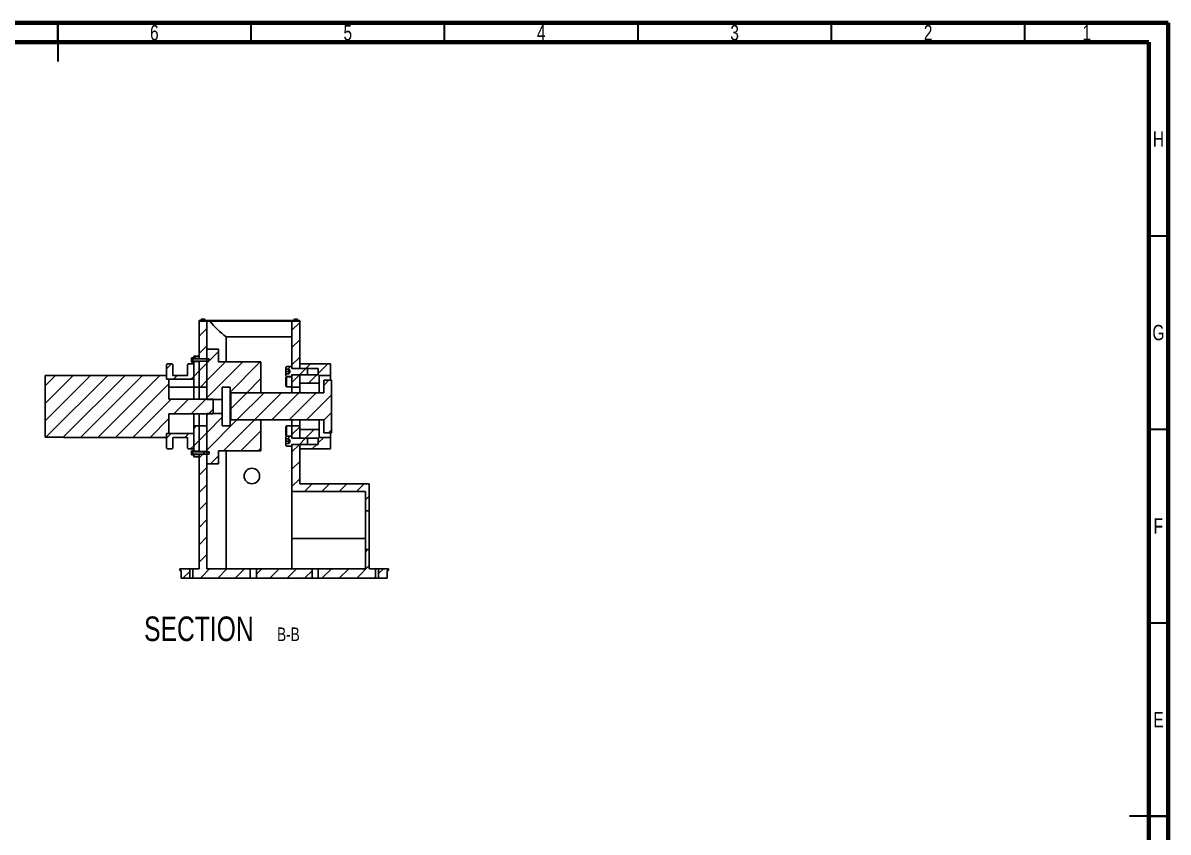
# Model space of a CAD drawing. Header units: millimetres. Extents: x 15 to 589, y 5 to 415.
# Drawn here: x 293 to 589, y 205.9 to 415 of the extents above; entities that cross this region are included whole.
import ezdxf

# ---------------------------------------------------------------- set-up
doc = ezdxf.new("R2010")
doc.units = ezdxf.units.MM
doc.styles.add('SLDTEXTSTYLE0', font='TXT', dxfattribs={"width": 0.75})

# ---------------------------------------------------------------- blocks, each defined once
blk = doc.blocks.new('SW_NOTE_0_2')
at = {"color": 0, "linetype": 'Continuous', "lineweight": 0, "attachment_point": 2, "style": 'SLDTEXTSTYLE0'}
for s, insert, char_height in [('SECTION', (17.36, 8.19), 6.35), ('B-B', (40.51, 5.35), 3.5)]:
    blk.add_mtext(s, dxfattribs=dict(at, insert=insert, char_height=char_height))

msp = doc.modelspace()

# ---------------------------------------------------------------- hatches: boundary and pattern name
at = {"linetype": 'Continuous', "lineweight": 18}
h = msp.add_hatch(dxfattribs=at)
h.set_pattern_fill('ANSI31', style=0)
h.paths.add_polyline_path([(338.53, 337.9), (364.53, 337.9), (364.53, 338.1), (338.53, 338.1)], flags=0)
h = msp.add_hatch(dxfattribs=at)
h.set_pattern_fill('ANSI31', style=0)
h.paths.add_polyline_path([(340.53, 337.9), (338.53, 337.9), (338.53, 328.23), (340.53, 328.23)], flags=0)
h = msp.add_hatch(dxfattribs=at)
h.set_pattern_fill('ANSI31', style=0)
h.paths.add_polyline_path([(364.53, 325.7), (364.53, 337.9), (362.53, 337.9), (362.53, 325.7)], flags=0)
h = msp.add_hatch(dxfattribs=at)
h.set_pattern_fill('ANSI31', style=0)
h.paths.add_polyline_path([(338.53, 328.3), (338.53, 328.9), (337.13, 328.9), (337.13, 328.3)], flags=0)
h = msp.add_hatch(dxfattribs=at)
h.set_pattern_fill('ANSI31', style=0)
h.paths.add_polyline_path([(346.53, 319.4), (354.53, 319.4), (354.53, 327.4), (343.53, 327.4), (343.53, 330.7), (340.53, 330.7), (340.53, 317.7), (344.53, 317.7), (344.53, 320.9), (346.53, 320.9)], flags=0)
h = msp.add_hatch(dxfattribs=at)
h.set_pattern_fill('ANSI31', style=0)
h.paths.add_polyline_path([(337.13, 322.9), (337.13, 326.7), (336.93, 326.9), (335.73, 326.9), (335.53, 326.7), (335.53, 323.9), (331.73, 323.9), (331.73, 326.7), (331.53, 326.9), (330.33, 326.9), (330.13, 326.7), (330.13, 322.9)], flags=0)
h = msp.add_hatch(dxfattribs=at)
h.set_pattern_fill('ANSI31', style=0)
edge = h.paths.add_edge_path(flags=0)
edge.add_line((341.07, 327.6), (341.13, 327.66))
edge.add_line((341.13, 327.66), (341.13, 328.15))
edge.add_line((341.13, 328.15), (341.07, 328.2))
edge.add_line((341.07, 328.2), (337.15, 328.2))
edge.add_arc((337.15, 328.22), 0.02, 180, 270, ccw=False)
edge.add_line((337.13, 328.22), (337.13, 328.45))
edge.add_line((337.13, 328.45), (336.59, 328.45))
edge.add_line((336.59, 328.45), (336.53, 328.39))
edge.add_line((336.53, 328.39), (336.53, 328.16))
edge.add_line((336.53, 328.16), (336.79, 328.16))
edge.add_line((336.79, 328.16), (336.93, 327.9))
edge.add_line((336.93, 327.9), (336.79, 327.65))
edge.add_line((336.79, 327.65), (336.53, 327.65))
edge.add_line((336.53, 327.65), (336.53, 327.41))
edge.add_line((336.53, 327.41), (336.59, 327.35))
edge.add_line((336.59, 327.35), (337.13, 327.35))
edge.add_line((337.13, 327.35), (337.13, 327.58))
edge.add_arc((337.15, 327.58), 0.02, 90, 180, ccw=False)
edge.add_line((337.15, 327.6), (341.07, 327.6))
h = msp.add_hatch(dxfattribs=at)
h.set_pattern_fill('ANSI31', style=0)
h.paths.add_polyline_path([(337.13, 320.9), (338.53, 320.9), (338.53, 327.5), (337.13, 327.5)], flags=0)
h = msp.add_hatch(dxfattribs=at)
h.set_pattern_fill('ANSI31', style=0)
h.paths.add_polyline_path([(340.53, 327.58), (338.53, 327.58), (338.53, 320.9), (340.53, 320.9)], flags=0)
h = msp.add_hatch(dxfattribs=at)
h.set_pattern_fill('ANSI31', style=0)
edge = h.paths.add_edge_path(flags=0)
edge.add_line((366.39, 324.1), (366.53, 324.24))
edge.add_line((366.53, 324.24), (366.53, 325.57))
edge.add_line((366.53, 325.57), (366.39, 325.7))
edge.add_line((366.39, 325.7), (362.61, 325.7))
edge.add_arc((362.61, 325.78), 0.08, 180, 270, ccw=False)
edge.add_line((362.53, 325.78), (362.53, 326.2))
edge.add_line((362.53, 326.2), (361.09, 326.2))
edge.add_line((361.09, 326.2), (360.93, 326.04))
edge.add_line((360.93, 326.04), (360.93, 325.51))
edge.add_line((360.93, 325.51), (361.73, 325.51))
edge.add_line((361.73, 325.51), (362.08, 324.9))
edge.add_line((362.08, 324.9), (361.73, 324.29))
edge.add_line((361.73, 324.29), (360.93, 324.29))
edge.add_line((360.93, 324.29), (360.93, 323.76))
edge.add_line((360.93, 323.76), (361.09, 323.6))
edge.add_line((361.09, 323.6), (362.53, 323.6))
edge.add_line((362.53, 323.6), (362.53, 324.02))
edge.add_arc((362.61, 324.02), 0.08, 90, 180, ccw=False)
edge.add_line((362.61, 324.1), (366.39, 324.1))
h = msp.add_hatch(dxfattribs=at)
h.set_pattern_fill('ANSI31', style=0)
h.paths.add_polyline_path([(364.53, 325.7), (369.33, 325.7), (369.33, 324.1), (364.53, 324.1), (364.53, 321.9), (369.53, 321.9), (369.53, 323.9), (372.53, 323.9), (372.53, 326.9), (364.53, 326.9)], flags=0)
h = msp.add_hatch(dxfattribs=at)
h.set_pattern_fill('ANSI31', style=0)
h.paths.add_polyline_path([(303.53, 323.89), (298.73, 323.89), (298.73, 307.91), (303.53, 307.91), (303.53, 307.9), (330.13, 307.9), (330.13, 308.9), (330.73, 308.9), (330.73, 314), (342.13, 314), (342.13, 317.8), (330.73, 317.8), (330.73, 322.9), (330.13, 322.9), (330.13, 323.9), (303.53, 323.9)], flags=0)
h = msp.add_hatch(dxfattribs=at)
h.set_pattern_fill('ANSI31', style=0)
h.paths.add_polyline_path([(370.73, 309.1), (372.73, 309.1), (372.73, 322.7), (370.73, 322.7), (370.73, 319.4), (346.73, 319.4), (346.73, 312.4), (370.73, 312.4)], flags=0)
h = msp.add_hatch(dxfattribs=at)
h.set_pattern_fill('ANSI31', style=0)
h.paths.add_polyline_path([(362.53, 320.9), (364.53, 320.9), (364.53, 324.1), (362.53, 324.1)], flags=0)
h = msp.add_hatch(dxfattribs=at)
h.set_pattern_fill('ANSI31', style=0)
h.paths.add_polyline_path([(343.53, 304.4), (354.53, 304.4), (354.53, 312.4), (346.53, 312.4), (346.53, 310.9), (344.53, 310.9), (344.53, 314.1), (340.53, 314.1), (340.53, 301.1), (343.53, 301.1)], flags=0)
h = msp.add_hatch(dxfattribs=at)
h.set_pattern_fill('ANSI31', style=0)
h.paths.add_polyline_path([(338.53, 310.9), (337.13, 310.9), (337.13, 304.3), (338.53, 304.3)], flags=0)
h = msp.add_hatch(dxfattribs=at)
h.set_pattern_fill('ANSI31', style=0)
h.paths.add_polyline_path([(340.53, 310.9), (338.53, 310.9), (338.53, 304.23), (340.53, 304.23)], flags=0)
h = msp.add_hatch(dxfattribs=at)
h.set_pattern_fill('ANSI31', style=0)
h.paths.add_polyline_path([(364.53, 310.9), (362.53, 310.9), (362.53, 307.7), (364.53, 307.7)], flags=0)
h = msp.add_hatch(dxfattribs=at)
h.set_pattern_fill('ANSI31', style=0)
h.paths.add_polyline_path([(335.73, 304.9), (336.93, 304.9), (337.13, 305.1), (337.13, 308.9), (330.13, 308.9), (330.13, 305.1), (330.33, 304.9), (331.53, 304.9), (331.73, 305.1), (331.73, 307.9), (335.53, 307.9), (335.53, 305.1)], flags=0)
h = msp.add_hatch(dxfattribs=at)
h.set_pattern_fill('ANSI31', style=0)
edge = h.paths.add_edge_path(flags=0)
edge.add_line((366.39, 306.1), (366.53, 306.24))
edge.add_line((366.53, 306.24), (366.53, 307.57))
edge.add_line((366.53, 307.57), (366.39, 307.7))
edge.add_line((366.39, 307.7), (362.61, 307.7))
edge.add_arc((362.61, 307.78), 0.08, 180, 270, ccw=False)
edge.add_line((362.53, 307.78), (362.53, 308.2))
edge.add_line((362.53, 308.2), (361.09, 308.2))
edge.add_line((361.09, 308.2), (360.93, 308.04))
edge.add_line((360.93, 308.04), (360.93, 307.51))
edge.add_line((360.93, 307.51), (361.73, 307.51))
edge.add_line((361.73, 307.51), (362.08, 306.9))
edge.add_line((362.08, 306.9), (361.73, 306.29))
edge.add_line((361.73, 306.29), (360.93, 306.29))
edge.add_line((360.93, 306.29), (360.93, 305.76))
edge.add_line((360.93, 305.76), (361.09, 305.6))
edge.add_line((361.09, 305.6), (362.53, 305.6))
edge.add_line((362.53, 305.6), (362.53, 306.02))
edge.add_arc((362.61, 306.02), 0.08, 90, 180, ccw=False)
edge.add_line((362.61, 306.1), (366.39, 306.1))
h = msp.add_hatch(dxfattribs=at)
h.set_pattern_fill('ANSI31', style=0)
h.paths.add_polyline_path([(364.53, 307.7), (369.33, 307.7), (369.33, 306.1), (364.53, 306.1), (364.53, 304.9), (372.53, 304.9), (372.53, 307.9), (369.53, 307.9), (369.53, 309.9), (364.53, 309.9)], flags=0)
h = msp.add_hatch(dxfattribs=at)
h.set_pattern_fill('ANSI31', style=0)
h.paths.add_polyline_path([(364.53, 306.1), (362.53, 306.1), (362.53, 293.9), (381.53, 293.9), (381.53, 288.9), (382.53, 288.9), (382.53, 295.9), (364.53, 295.9)], flags=0)
h = msp.add_hatch(dxfattribs=at)
h.set_pattern_fill('ANSI31', style=0)
edge = h.paths.add_edge_path(flags=0)
edge.add_line((341.07, 303.6), (341.13, 303.66))
edge.add_line((341.13, 303.66), (341.13, 304.15))
edge.add_line((341.13, 304.15), (341.07, 304.2))
edge.add_line((341.07, 304.2), (337.15, 304.2))
edge.add_arc((337.15, 304.22), 0.02, 180, 270, ccw=False)
edge.add_line((337.13, 304.22), (337.13, 304.45))
edge.add_line((337.13, 304.45), (336.59, 304.45))
edge.add_line((336.59, 304.45), (336.53, 304.39))
edge.add_line((336.53, 304.39), (336.53, 304.16))
edge.add_line((336.53, 304.16), (336.79, 304.16))
edge.add_line((336.79, 304.16), (336.93, 303.9))
edge.add_line((336.93, 303.9), (336.79, 303.65))
edge.add_line((336.79, 303.65), (336.53, 303.65))
edge.add_line((336.53, 303.65), (336.53, 303.41))
edge.add_line((336.53, 303.41), (336.59, 303.35))
edge.add_line((336.59, 303.35), (337.13, 303.35))
edge.add_line((337.13, 303.35), (337.13, 303.58))
edge.add_arc((337.15, 303.58), 0.02, 90, 180, ccw=False)
edge.add_line((337.15, 303.6), (341.07, 303.6))
h = msp.add_hatch(dxfattribs=at)
h.set_pattern_fill('ANSI31', style=0)
h.paths.add_polyline_path([(340.53, 303.58), (338.53, 303.58), (338.53, 273.9), (336.94, 273.9), (336.94, 271.5), (351.73, 271.5), (351.73, 273.9), (340.53, 273.9)], flags=0)
h = msp.add_hatch(dxfattribs=at)
h.set_pattern_fill('ANSI31', style=0)
h.paths.add_polyline_path([(337.13, 303.5), (337.13, 302.9), (338.53, 302.9), (338.53, 303.5)], flags=0)
h = msp.add_hatch(dxfattribs=at)
h.set_pattern_fill('ANSI31', style=0)
h.paths.add_polyline_path([(367.73, 273.9), (369.33, 273.9), (369.33, 271.5), (384.11, 271.5), (384.11, 273.9), (382.53, 273.9), (382.53, 278.9), (381.53, 278.9), (381.53, 273.93), (362.53, 273.93), (362.53, 273.9), (353.33, 273.9), (353.33, 271.5), (367.73, 271.5)], flags=0)
h = msp.add_hatch(dxfattribs=at)
h.set_pattern_fill('ANSI31', style=0)
h.paths.add_polyline_path([(333.53, 273.5), (333.93, 273.5), (333.93, 271.5), (336.11, 271.5), (336.11, 273.9), (333.53, 273.9)], flags=0)
h = msp.add_hatch(dxfattribs=at)
h.set_pattern_fill('ANSI31', style=0)
h.paths.add_polyline_path([(387.13, 273.5), (387.53, 273.5), (387.53, 273.9), (384.94, 273.9), (384.94, 271.5), (387.13, 271.5)], flags=0)

# ---------------------------------------------------------------- linework, layer by layer
at = {"color": 7, "linetype": 'Continuous', "lineweight": 70}
for p, q in [((15, 415), (589, 415)), ((589, 415), (589, 5)), ((20, 410), (584, 410)), ((584, 410), (584, 10))]:
    msp.add_line(p, q, dxfattribs=at)
at = {"color": 7, "linetype": 'Continuous', "lineweight": 35}
for p, q in [((302, 415), (302, 405)), ((302, 410), (302, 415)), ((352, 410), (352, 415)), ((402, 410), (402, 415)), ((452, 410), (452, 415)), ((502, 410), (502, 415)), ((552, 410), (552, 415)), ((584, 360), (589, 360)), ((584, 310), (589, 310)), ((584, 260), (589, 260)), ((589, 210), (579, 210)), ((584, 210), (589, 210))]:
    msp.add_line(p, q, dxfattribs=at)
at = {"color": 7, "linetype": 'Continuous', "lineweight": 25}
for p, q in [((338.53, 337.9), (338.53, 338.1)), ((338.53, 338.1), (364.53, 338.1)), ((340.53, 337.9), (338.53, 337.9)), ((338.53, 337.9), (338.53, 328.23)), ((364.53, 337.9), (338.53, 337.9)), ((338.96, 338.18), (338.96, 338.1)), ((338.96, 338.18), (340.1, 338.18)), ((339.24, 338.43), (339.81, 338.43)), ((340.1, 338.1), (340.1, 338.18)), ((340.53, 337.9), (340.53, 328.23)), ((364.53, 337.9), (362.53, 337.9)), ((362.53, 325.7), (362.53, 337.9)), ((362.96, 338.18), (362.96, 338.1)), ((362.96, 338.18), (364.1, 338.18)), ((363.24, 338.43), (363.81, 338.43)), ((364.1, 338.1), (364.1, 338.18)), ((364.53, 337.9), (364.53, 338.1)), ((364.53, 325.7), (364.53, 337.9)), ((345.53, 333.9), (345.53, 327.4)), ((362.53, 333.9), (345.53, 333.9)), ((338.53, 328.9), (337.13, 328.9)), ((337.13, 328.9), (337.13, 328.3)), ((338.53, 328.9), (338.53, 328.3)), ((343.53, 330.7), (340.53, 330.7)), ((340.53, 330.7), (340.53, 317.7)), ((343.53, 327.4), (343.53, 330.7)), ((330.33, 326.9), (330.13, 326.7)), ((330.13, 326.7), (330.13, 322.9)), ((331.53, 326.9), (330.33, 326.9)), ((331.73, 326.7), (331.53, 326.9)), ((331.73, 323.9), (331.73, 326.7)), ((335.73, 326.9), (335.53, 326.7)), ((335.53, 326.7), (335.53, 323.9)), ((336.93, 326.9), (335.73, 326.9)), ((336.59, 328.45), (336.53, 328.39)), ((336.53, 328.39), (336.53, 328.16)), ((336.79, 328.16), (336.53, 328.16)), ((336.53, 327.9), (336.53, 328.16)), ((336.79, 327.9), (336.53, 327.9)), ((336.53, 327.9), (336.53, 327.65)), ((336.53, 327.65), (336.53, 327.41)), ((336.53, 327.65), (336.79, 327.65)), ((336.53, 327.41), (336.59, 327.35)), ((337.13, 328.45), (336.59, 328.45)), ((336.59, 327.35), (337.13, 327.35)), ((336.93, 327.9), (336.79, 328.16)), ((336.79, 328.16), (336.79, 328.03)), ((336.79, 328.03), (336.79, 327.78)), ((336.79, 327.65), (336.93, 327.9)), ((336.79, 327.78), (336.79, 327.65)), ((337.13, 326.7), (336.93, 326.9)), ((337.13, 328.22), (337.13, 328.45)), ((338.53, 328.3), (337.13, 328.3)), ((337.13, 327.35), (337.13, 327.58)), ((337.13, 327.5), (338.53, 327.5)), ((337.13, 327.5), (337.13, 320.9)), ((337.13, 322.9), (337.13, 326.7)), ((341.07, 328.2), (337.15, 328.2)), ((337.15, 327.6), (341.07, 327.6)), ((340.53, 328.23), (338.53, 328.23)), ((338.53, 328.23), (338.53, 328.2)), ((338.53, 327.6), (338.53, 327.58)), ((338.53, 327.58), (340.53, 327.58)), ((338.53, 327.58), (338.53, 320.9)), ((338.53, 327.5), (338.53, 320.9)), ((340.53, 327.58), (340.53, 320.9)), ((341.07, 328.2), (341.13, 328.15)), ((341.13, 327.66), (341.07, 327.6)), ((341.13, 327.66), (341.13, 328.15)), ((354.53, 327.4), (343.53, 327.4)), ((354.53, 319.4), (354.53, 327.4)), ((361.09, 326.2), (360.93, 326.04)), ((360.93, 326.04), (360.93, 325.51)), ((362.53, 326.2), (361.09, 326.2)), ((362.53, 325.78), (362.53, 326.2)), ((364.53, 325.7), (362.53, 325.7)), ((366.39, 325.7), (362.61, 325.7)), ((372.53, 326.9), (364.53, 326.9)), ((364.53, 325.7), (364.53, 326.9)), ((369.33, 325.7), (364.53, 325.7)), ((366.39, 325.7), (366.53, 325.57)), ((369.33, 325.7), (369.33, 324.1)), ((372.53, 323.9), (372.53, 326.9)), ((298.73, 307.91), (298.73, 323.89)), ((298.73, 323.89), (303.53, 323.89)), ((303.53, 323.89), (303.53, 323.9)), ((303.53, 323.9), (330.13, 323.9)), ((330.13, 322.9), (330.13, 323.9)), ((330.73, 322.9), (330.13, 322.9)), ((337.13, 322.9), (330.13, 322.9)), ((330.73, 317.8), (330.73, 322.9)), ((335.53, 323.9), (331.73, 323.9)), ((361.73, 325.51), (360.93, 325.51)), ((360.93, 324.9), (360.93, 325.51)), ((361.73, 324.9), (360.93, 324.9)), ((360.93, 324.9), (360.93, 324.29)), ((360.93, 324.29), (360.93, 323.76)), ((360.93, 324.29), (361.73, 324.29)), ((360.93, 323.76), (361.09, 323.6)), ((361.09, 323.57), (360.93, 323.41)), ((360.93, 321.13), (360.93, 323.41)), ((361.09, 323.6), (362.53, 323.6)), ((362.53, 323.57), (361.09, 323.57)), ((361.09, 320.97), (361.09, 323.57)), ((362.08, 324.9), (361.73, 325.51)), ((361.73, 325.51), (361.73, 325.21)), ((361.73, 325.21), (361.73, 324.6)), ((361.73, 324.29), (362.08, 324.9)), ((361.73, 324.6), (361.73, 324.29)), ((362.53, 324.1), (364.53, 324.1)), ((362.53, 320.9), (362.53, 324.1)), ((362.53, 323.6), (362.53, 324.02)), ((362.61, 324.1), (366.39, 324.1)), ((364.53, 320.9), (364.53, 324.1)), ((364.53, 324.1), (369.33, 324.1)), ((364.53, 321.9), (364.53, 324.1)), ((366.53, 324.24), (366.39, 324.1)), ((366.53, 324.24), (366.53, 325.57)), ((372.53, 323.9), (369.53, 323.9)), ((369.53, 321.9), (369.53, 323.9)), ((370.73, 322.7), (370.73, 319.4)), ((372.73, 322.7), (370.73, 322.7)), ((372.53, 322.7), (372.53, 323.9)), ((372.73, 309.1), (372.73, 322.7)), ((338.53, 320.9), (337.13, 320.9)), ((337.13, 317.8), (337.13, 320.9)), ((340.53, 320.9), (338.53, 320.9)), ((338.53, 320.9), (338.53, 317.8)), ((344.53, 320.9), (346.53, 320.9)), ((344.53, 317.7), (344.53, 320.9)), ((346.53, 320.9), (346.53, 319.4)), ((360.93, 321.13), (361.09, 320.97)), ((361.09, 320.97), (362.53, 320.97)), ((364.53, 320.9), (362.53, 320.9)), ((362.53, 319.4), (362.53, 320.9)), ((369.53, 321.9), (364.53, 321.9)), ((364.53, 320.9), (364.53, 319.4)), ((369.53, 321.9), (369.53, 319.4)), ((342.13, 317.8), (330.73, 317.8)), ((340.53, 317.7), (344.53, 317.7)), ((342.13, 314), (342.13, 317.8)), ((344.53, 314.1), (344.53, 317.7)), ((346.53, 319.4), (354.53, 319.4)), ((346.53, 312.4), (346.53, 319.4)), ((346.73, 319.4), (346.73, 312.4)), ((370.73, 319.4), (346.73, 319.4)), ((330.73, 314), (342.13, 314)), ((330.73, 308.9), (330.73, 314)), ((337.13, 310.9), (337.13, 314)), ((338.53, 314), (338.53, 310.9)), ((344.53, 314.1), (340.53, 314.1)), ((340.53, 314.1), (340.53, 301.1)), ((344.53, 310.9), (344.53, 314.1)), ((337.13, 310.9), (338.53, 310.9)), ((337.13, 310.9), (337.13, 304.3)), ((338.53, 310.9), (340.53, 310.9)), ((338.53, 310.9), (338.53, 304.23)), ((338.53, 310.9), (338.53, 304.3)), ((340.53, 310.9), (340.53, 304.23)), ((346.53, 310.9), (344.53, 310.9)), ((346.53, 312.4), (346.53, 310.9)), ((354.53, 312.4), (346.53, 312.4)), ((346.73, 312.4), (370.73, 312.4)), ((354.53, 304.4), (354.53, 312.4)), ((361.09, 310.84), (360.93, 310.68)), ((362.53, 310.84), (361.09, 310.84)), ((361.09, 308.24), (361.09, 310.84)), ((362.53, 310.9), (362.53, 312.4)), ((362.53, 310.9), (364.53, 310.9)), ((362.53, 307.7), (362.53, 310.9)), ((364.53, 312.4), (364.53, 310.9)), ((364.53, 307.7), (364.53, 310.9)), ((369.53, 312.4), (369.53, 309.9)), ((370.73, 312.4), (370.73, 309.1)), ((298.73, 307.91), (303.53, 307.91)), ((303.53, 307.9), (303.53, 307.91)), ((303.53, 307.9), (330.13, 307.9)), ((330.73, 308.9), (330.13, 308.9)), ((330.13, 307.9), (330.13, 308.9)), ((330.13, 308.9), (337.13, 308.9)), ((330.13, 308.9), (330.13, 305.1)), ((331.73, 307.9), (335.53, 307.9)), ((331.73, 305.1), (331.73, 307.9)), ((335.53, 307.9), (335.53, 305.1)), ((337.13, 305.1), (337.13, 308.9)), ((360.93, 308.4), (360.93, 310.68)), ((360.93, 308.4), (361.09, 308.24)), ((361.09, 308.2), (360.93, 308.04)), ((360.93, 308.04), (360.93, 307.51)), ((361.09, 308.24), (362.53, 308.24)), ((362.53, 308.2), (361.09, 308.2)), ((362.53, 307.78), (362.53, 308.2)), ((364.53, 309.9), (369.53, 309.9)), ((364.53, 307.7), (364.53, 309.9)), ((369.53, 307.9), (369.53, 309.9)), ((369.53, 307.9), (372.53, 307.9)), ((370.73, 309.1), (372.73, 309.1)), ((372.53, 307.9), (372.53, 309.1)), ((372.53, 304.9), (372.53, 307.9)), ((330.13, 305.1), (330.33, 304.9)), ((330.33, 304.9), (331.53, 304.9)), ((331.53, 304.9), (331.73, 305.1)), ((335.53, 305.1), (335.73, 304.9)), ((335.73, 304.9), (336.93, 304.9)), ((336.93, 304.9), (337.13, 305.1)), ((361.73, 307.51), (360.93, 307.51)), ((360.93, 306.9), (360.93, 307.51)), ((361.73, 306.9), (360.93, 306.9)), ((360.93, 306.9), (360.93, 306.29)), ((360.93, 306.29), (360.93, 305.76)), ((360.93, 306.29), (361.73, 306.29)), ((360.93, 305.76), (361.09, 305.6)), ((361.09, 305.6), (362.53, 305.6)), ((362.08, 306.9), (361.73, 307.51)), ((361.73, 307.51), (361.73, 307.21)), ((361.73, 307.21), (361.73, 306.6)), ((361.73, 306.29), (362.08, 306.9)), ((361.73, 306.6), (361.73, 306.29)), ((364.53, 307.7), (362.53, 307.7)), ((362.53, 306.1), (364.53, 306.1)), ((362.53, 293.9), (362.53, 306.1)), ((362.53, 305.6), (362.53, 306.02)), ((366.39, 307.7), (362.61, 307.7)), ((362.61, 306.1), (366.39, 306.1)), ((369.33, 307.7), (364.53, 307.7)), ((364.53, 295.9), (364.53, 306.1)), ((364.53, 306.1), (369.33, 306.1)), ((364.53, 304.9), (364.53, 306.1)), ((364.53, 304.9), (372.53, 304.9)), ((366.39, 307.7), (366.53, 307.57)), ((366.53, 306.24), (366.39, 306.1)), ((366.53, 306.24), (366.53, 307.57)), ((369.33, 307.7), (369.33, 306.1)), ((336.59, 304.45), (336.53, 304.39)), ((336.53, 304.39), (336.53, 304.16)), ((336.79, 304.16), (336.53, 304.16)), ((336.53, 303.9), (336.53, 304.16)), ((336.79, 303.9), (336.53, 303.9)), ((336.53, 303.9), (336.53, 303.65)), ((336.53, 303.65), (336.53, 303.41)), ((336.53, 303.65), (336.79, 303.65)), ((336.53, 303.41), (336.59, 303.35)), ((337.13, 304.45), (336.59, 304.45)), ((336.59, 303.35), (337.13, 303.35)), ((336.93, 303.9), (336.79, 304.16)), ((336.79, 304.16), (336.79, 304.03)), ((336.79, 304.03), (336.79, 303.78)), ((336.79, 303.65), (336.93, 303.9)), ((336.79, 303.78), (336.79, 303.65)), ((337.13, 304.22), (337.13, 304.45)), ((338.53, 304.3), (337.13, 304.3)), ((337.13, 303.35), (337.13, 303.58)), ((337.13, 303.5), (338.53, 303.5)), ((337.13, 303.5), (337.13, 302.9)), ((337.13, 302.9), (338.53, 302.9)), ((341.07, 304.2), (337.15, 304.2)), ((337.15, 303.6), (341.07, 303.6)), ((340.53, 304.23), (338.53, 304.23)), ((338.53, 304.23), (338.53, 304.2)), ((338.53, 303.6), (338.53, 303.58)), ((338.53, 303.58), (340.53, 303.58)), ((338.53, 303.58), (338.53, 273.9)), ((338.53, 303.5), (338.53, 302.9)), ((340.53, 303.58), (340.53, 273.9)), ((341.07, 304.2), (341.13, 304.15)), ((341.13, 303.66), (341.07, 303.6)), ((341.13, 303.66), (341.13, 304.15)), ((343.53, 304.4), (354.53, 304.4)), ((343.53, 301.1), (343.53, 304.4)), ((345.53, 304.4), (345.53, 273.9)), ((340.53, 301.1), (343.53, 301.1)), ((381.53, 293.9), (362.53, 293.9)), ((362.53, 293.9), (362.53, 281.79)), ((382.53, 295.9), (364.53, 295.9)), ((381.53, 288.9), (381.53, 293.9)), ((382.53, 288.9), (382.53, 295.9)), ((382.53, 288.9), (381.53, 288.9)), ((381.53, 278.9), (381.53, 288.9)), ((382.53, 288.9), (382.53, 278.9)), ((381.53, 281.79), (362.53, 281.79)), ((362.53, 281.79), (362.53, 273.97)), ((381.53, 273.93), (381.53, 278.9)), ((381.53, 278.9), (382.53, 278.9)), ((382.53, 273.9), (382.53, 278.9)), ((333.53, 273.9), (333.53, 273.5)), ((336.11, 273.9), (333.53, 273.9)), ((333.93, 273.5), (333.53, 273.5)), ((333.93, 273.5), (333.93, 271.5)), ((336.11, 273.9), (336.11, 271.5)), ((336.11, 273.9), (336.94, 273.9)), ((336.94, 271.5), (336.94, 273.9)), ((338.53, 273.9), (336.94, 273.9)), ((351.73, 273.9), (340.53, 273.9)), ((351.73, 273.9), (351.73, 271.5)), ((351.73, 273.9), (353.33, 273.9)), ((353.33, 271.5), (353.33, 273.9)), ((362.53, 273.9), (353.33, 273.9)), ((381.53, 273.97), (362.53, 273.97)), ((362.53, 273.93), (362.53, 273.97)), ((381.53, 273.93), (362.53, 273.93)), ((362.53, 273.9), (362.53, 273.93)), ((367.73, 273.9), (367.73, 271.5)), ((369.33, 273.9), (367.73, 273.9)), ((369.33, 271.5), (369.33, 273.9)), ((384.11, 273.9), (382.53, 273.9)), ((384.11, 273.9), (384.11, 271.5)), ((384.11, 273.9), (384.94, 273.9)), ((384.94, 271.5), (384.94, 273.9)), ((387.53, 273.9), (384.94, 273.9)), ((387.13, 271.5), (387.13, 273.5)), ((387.53, 273.5), (387.13, 273.5)), ((387.53, 273.5), (387.53, 273.9)), ((333.93, 271.5), (336.11, 271.5)), ((336.94, 271.5), (336.11, 271.5)), ((336.94, 271.5), (351.73, 271.5)), ((351.73, 271.5), (353.33, 271.5)), ((353.33, 271.5), (367.73, 271.5)), ((367.73, 271.5), (369.33, 271.5)), ((369.33, 271.5), (384.11, 271.5)), ((384.94, 271.5), (384.11, 271.5)), ((384.94, 271.5), (387.13, 271.5))]:
    msp.add_line(p, q, dxfattribs=at)
at = {"color": 8, "linetype": 'Continuous', "lineweight": 25}
msp.add_line((330.73, 320.85), (337.13, 320.85), dxfattribs=at)
at = {"color": 7, "linetype": 'Continuous', "lineweight": 25}
msp.add_circle((352.18, 297.9), 2, dxfattribs=at)
for centre, radius, start, end in [((339.53, 337.83), 0.67, 115.1629, 148.2537), ((339.53, 337.83), 0.67, 31.7463, 64.8371), ((360.53, 353.9), 25, 219.7918, 233.1301), ((363.53, 337.83), 0.67, 115.1629, 148.2537), ((363.53, 337.83), 0.67, 31.7463, 64.8371), ((337.15, 328.22), 0.02, 180, 270), ((337.15, 327.58), 0.02, 90, 180), ((362.61, 325.78), 0.08, 180, 270), ((362.61, 324.02), 0.08, 90, 180), ((362.61, 307.78), 0.08, 180, 270), ((362.61, 306.02), 0.08, 90, 180), ((337.15, 304.22), 0.02, 180, 270), ((337.15, 303.58), 0.02, 90, 180)]:
    msp.add_arc(centre, radius, start, end, dxfattribs=at)

# ---------------------------------------------------------------- block references
at = {"color": 7, "linetype": 'Continuous', "lineweight": 0}
msp.add_blockref('SW_NOTE_0_2', (321.11, 253.42), dxfattribs=at)

# ---------------------------------------------------------------- texts
at = {"color": 7, "linetype": 'Continuous', "lineweight": 0, "char_height": 3.97, "attachment_point": 2, "style": 'SLDTEXTSTYLE0'}
for s, insert in [('6', (326.96, 414.46)), ('5', (376.96, 414.46)), ('4', (426.96, 414.46)), ('3', (476.96, 414.46)), ('2', (526.96, 414.46)), ('1', (567.96, 414.46)), ('H', (586.49, 386.96)), ('G', (586.49, 336.96)), ('F', (586.46, 286.96)), ('E', (586.51, 236.96))]:
    msp.add_mtext(s, dxfattribs=dict(at, insert=insert))

doc.saveas('drawing.dxf')
